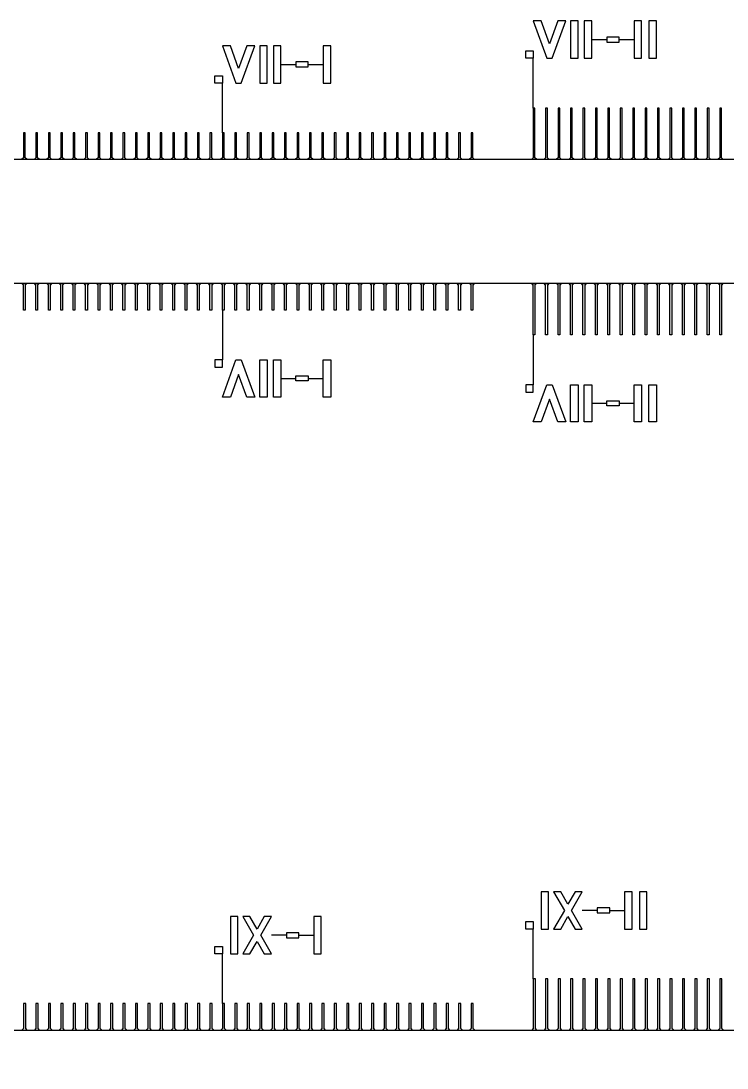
# Model space of a CAD drawing. Extents: x 135699 to 160699, y 112501 to 137501.
# Drawn here: x 148493.7 to 148777.6, y 124836 to 125256.9 of the extents above; entities that cross this region are included whole.
import ezdxf

# ---------------------------------------------------------------- set-up
doc = ezdxf.new("R2010")
doc.units = 13
for name, color, linetype in [('0.7', 50, 'Continuous'), ('0.9', 240, 'Continuous'), ('Main', 140, 'Continuous')]:
    doc.layers.add(name, color=color, linetype=linetype)
doc.layers.add('Write', color=7, linetype='Continuous', true_color=0x839eaa)

msp = doc.modelspace()

# ---------------------------------------------------------------- linework, layer by layer
for p, q in [((148723.23, 125249.41), (148729.23, 125249.41)), ((148734.23, 125249.41), (148740.23, 125249.41)), ((148699.68, 125221.91), (148699.68, 125241.91)), ((148598.23, 125239.41), (148604.23, 125239.41)), ((148609.23, 125239.41), (148615.23, 125239.41)), ((148574.68, 125211.91), (148574.68, 125231.91)), ((148574.68, 125140.71), (148574.68, 125120.71)), ((148699.68, 125130.71), (148699.68, 125110.71)), ((148598.23, 125113.21), (148604.23, 125113.21)), ((148609.23, 125113.21), (148615.23, 125113.21)), ((148723.23, 125103.21), (148729.23, 125103.21)), ((148734.23, 125103.21), (148740.23, 125103.21)), ((148725.42, 124899.41), (148719.42, 124899.41)), ((148730.42, 124899.41), (148736.42, 124899.41)), ((148699.68, 124871.91), (148699.68, 124891.91)), ((148600.42, 124889.41), (148594.42, 124889.41)), ((148605.42, 124889.41), (148611.42, 124889.41)), ((148574.68, 124861.91), (148574.68, 124881.91))]:
    msp.add_line(p, q)
at = {"layer": '0.7'}
for points in [[(148700.98, 125201.31), (148700.38, 125201.91), (148700.38, 125221.91), (148699.68, 125221.91), (148699.68, 125201.91), (148699.08, 125201.31)], [(148705.98, 125201.31), (148705.38, 125201.91), (148705.38, 125221.91), (148704.68, 125221.91), (148704.68, 125201.91), (148704.08, 125201.31)], [(148710.98, 125201.31), (148710.38, 125201.91), (148710.38, 125221.91), (148709.68, 125221.91), (148709.68, 125201.91), (148709.08, 125201.31)], [(148715.98, 125201.31), (148715.38, 125201.91), (148715.38, 125221.91), (148714.68, 125221.91), (148714.68, 125201.91), (148714.08, 125201.31)], [(148720.98, 125201.31), (148720.38, 125201.91), (148720.38, 125221.91), (148719.68, 125221.91), (148719.68, 125201.91), (148719.08, 125201.31)], [(148725.98, 125201.31), (148725.38, 125201.91), (148725.38, 125221.91), (148724.68, 125221.91), (148724.68, 125201.91), (148724.08, 125201.31)], [(148730.98, 125201.31), (148730.38, 125201.91), (148730.38, 125221.91), (148729.68, 125221.91), (148729.68, 125201.91), (148729.08, 125201.31)], [(148735.98, 125201.31), (148735.38, 125201.91), (148735.38, 125221.91), (148734.68, 125221.91), (148734.68, 125201.91), (148734.08, 125201.31)], [(148740.98, 125201.31), (148740.38, 125201.91), (148740.38, 125221.91), (148739.68, 125221.91), (148739.68, 125201.91), (148739.08, 125201.31)], [(148745.98, 125201.31), (148745.38, 125201.91), (148745.38, 125221.91), (148744.68, 125221.91), (148744.68, 125201.91), (148744.08, 125201.31)], [(148750.98, 125201.31), (148750.38, 125201.91), (148750.38, 125221.91), (148749.68, 125221.91), (148749.68, 125201.91), (148749.08, 125201.31)], [(148755.98, 125201.31), (148755.38, 125201.91), (148755.38, 125221.91), (148754.68, 125221.91), (148754.68, 125201.91), (148754.08, 125201.31)], [(148760.98, 125201.31), (148760.38, 125201.91), (148760.38, 125221.91), (148759.68, 125221.91), (148759.68, 125201.91), (148759.08, 125201.31)], [(148765.98, 125201.31), (148765.38, 125201.91), (148765.38, 125221.91), (148764.68, 125221.91), (148764.68, 125201.91), (148764.08, 125201.31)], [(148770.98, 125201.31), (148770.38, 125201.91), (148770.38, 125221.91), (148769.68, 125221.91), (148769.68, 125201.91), (148769.08, 125201.31)], [(148775.98, 125201.31), (148775.38, 125201.91), (148775.38, 125221.91), (148774.68, 125221.91), (148774.68, 125201.91), (148774.08, 125201.31)], [(148495.98, 125201.31), (148495.38, 125201.91), (148495.38, 125211.91), (148494.68, 125211.91), (148494.68, 125201.91), (148494.08, 125201.31)], [(148500.98, 125201.31), (148500.38, 125201.91), (148500.38, 125211.91), (148499.68, 125211.91), (148499.68, 125201.91), (148499.08, 125201.31)], [(148505.98, 125201.31), (148505.38, 125201.91), (148505.38, 125211.91), (148504.68, 125211.91), (148504.68, 125201.91), (148504.08, 125201.31)], [(148510.98, 125201.31), (148510.38, 125201.91), (148510.38, 125211.91), (148509.68, 125211.91), (148509.68, 125201.91), (148509.08, 125201.31)], [(148515.98, 125201.31), (148515.38, 125201.91), (148515.38, 125211.91), (148514.68, 125211.91), (148514.68, 125201.91), (148514.08, 125201.31)], [(148520.98, 125201.31), (148520.38, 125201.91), (148520.38, 125211.91), (148519.68, 125211.91), (148519.68, 125201.91), (148519.08, 125201.31)], [(148525.98, 125201.31), (148525.38, 125201.91), (148525.38, 125211.91), (148524.68, 125211.91), (148524.68, 125201.91), (148524.08, 125201.31)], [(148530.98, 125201.31), (148530.38, 125201.91), (148530.38, 125211.91), (148529.68, 125211.91), (148529.68, 125201.91), (148529.08, 125201.31)], [(148535.98, 125201.31), (148535.38, 125201.91), (148535.38, 125211.91), (148534.68, 125211.91), (148534.68, 125201.91), (148534.08, 125201.31)], [(148540.98, 125201.31), (148540.38, 125201.91), (148540.38, 125211.91), (148539.68, 125211.91), (148539.68, 125201.91), (148539.08, 125201.31)], [(148545.98, 125201.31), (148545.38, 125201.91), (148545.38, 125211.91), (148544.68, 125211.91), (148544.68, 125201.91), (148544.08, 125201.31)], [(148550.98, 125201.31), (148550.38, 125201.91), (148550.38, 125211.91), (148549.68, 125211.91), (148549.68, 125201.91), (148549.08, 125201.31)], [(148555.98, 125201.31), (148555.38, 125201.91), (148555.38, 125211.91), (148554.68, 125211.91), (148554.68, 125201.91), (148554.08, 125201.31)], [(148560.98, 125201.31), (148560.38, 125201.91), (148560.38, 125211.91), (148559.68, 125211.91), (148559.68, 125201.91), (148559.08, 125201.31)], [(148565.98, 125201.31), (148565.38, 125201.91), (148565.38, 125211.91), (148564.68, 125211.91), (148564.68, 125201.91), (148564.08, 125201.31)], [(148570.98, 125201.31), (148570.38, 125201.91), (148570.38, 125211.91), (148569.68, 125211.91), (148569.68, 125201.91), (148569.08, 125201.31)], [(148575.98, 125201.31), (148575.38, 125201.91), (148575.38, 125211.91), (148574.68, 125211.91), (148574.68, 125201.91), (148574.08, 125201.31)], [(148580.98, 125201.31), (148580.38, 125201.91), (148580.38, 125211.91), (148579.68, 125211.91), (148579.68, 125201.91), (148579.08, 125201.31)], [(148585.98, 125201.31), (148585.38, 125201.91), (148585.38, 125211.91), (148584.68, 125211.91), (148584.68, 125201.91), (148584.08, 125201.31)], [(148590.98, 125201.31), (148590.38, 125201.91), (148590.38, 125211.91), (148589.68, 125211.91), (148589.68, 125201.91), (148589.08, 125201.31)], [(148595.98, 125201.31), (148595.38, 125201.91), (148595.38, 125211.91), (148594.68, 125211.91), (148594.68, 125201.91), (148594.08, 125201.31)], [(148600.98, 125201.31), (148600.38, 125201.91), (148600.38, 125211.91), (148599.68, 125211.91), (148599.68, 125201.91), (148599.08, 125201.31)], [(148605.98, 125201.31), (148605.38, 125201.91), (148605.38, 125211.91), (148604.68, 125211.91), (148604.68, 125201.91), (148604.08, 125201.31)], [(148610.98, 125201.31), (148610.38, 125201.91), (148610.38, 125211.91), (148609.68, 125211.91), (148609.68, 125201.91), (148609.08, 125201.31)], [(148615.98, 125201.31), (148615.38, 125201.91), (148615.38, 125211.91), (148614.68, 125211.91), (148614.68, 125201.91), (148614.08, 125201.31)], [(148620.98, 125201.31), (148620.38, 125201.91), (148620.38, 125211.91), (148619.68, 125211.91), (148619.68, 125201.91), (148619.08, 125201.31)], [(148625.98, 125201.31), (148625.38, 125201.91), (148625.38, 125211.91), (148624.68, 125211.91), (148624.68, 125201.91), (148624.08, 125201.31)], [(148630.98, 125201.31), (148630.38, 125201.91), (148630.38, 125211.91), (148629.68, 125211.91), (148629.68, 125201.91), (148629.08, 125201.31)], [(148635.98, 125201.31), (148635.38, 125201.91), (148635.38, 125211.91), (148634.68, 125211.91), (148634.68, 125201.91), (148634.08, 125201.31)], [(148640.98, 125201.31), (148640.38, 125201.91), (148640.38, 125211.91), (148639.68, 125211.91), (148639.68, 125201.91), (148639.08, 125201.31)], [(148645.98, 125201.31), (148645.38, 125201.91), (148645.38, 125211.91), (148644.68, 125211.91), (148644.68, 125201.91), (148644.08, 125201.31)], [(148650.98, 125201.31), (148650.38, 125201.91), (148650.38, 125211.91), (148649.68, 125211.91), (148649.68, 125201.91), (148649.08, 125201.31)], [(148655.98, 125201.31), (148655.38, 125201.91), (148655.38, 125211.91), (148654.68, 125211.91), (148654.68, 125201.91), (148654.08, 125201.31)], [(148660.98, 125201.31), (148660.38, 125201.91), (148660.38, 125211.91), (148659.68, 125211.91), (148659.68, 125201.91), (148659.08, 125201.31)], [(148665.98, 125201.31), (148665.38, 125201.91), (148665.38, 125211.91), (148664.68, 125211.91), (148664.68, 125201.91), (148664.08, 125201.31)], [(148670.98, 125201.31), (148670.38, 125201.91), (148670.38, 125211.91), (148669.68, 125211.91), (148669.68, 125201.91), (148669.08, 125201.31)], [(148675.98, 125201.31), (148675.38, 125201.91), (148675.38, 125211.91), (148674.68, 125211.91), (148674.68, 125201.91), (148674.08, 125201.31)], [(148495.98, 125151.31), (148495.38, 125150.71), (148495.38, 125140.71), (148494.68, 125140.71), (148494.68, 125150.71), (148494.08, 125151.31)], [(148500.98, 125151.31), (148500.38, 125150.71), (148500.38, 125140.71), (148499.68, 125140.71), (148499.68, 125150.71), (148499.08, 125151.31)], [(148505.98, 125151.31), (148505.38, 125150.71), (148505.38, 125140.71), (148504.68, 125140.71), (148504.68, 125150.71), (148504.08, 125151.31)], [(148510.98, 125151.31), (148510.38, 125150.71), (148510.38, 125140.71), (148509.68, 125140.71), (148509.68, 125150.71), (148509.08, 125151.31)], [(148515.98, 125151.31), (148515.38, 125150.71), (148515.38, 125140.71), (148514.68, 125140.71), (148514.68, 125150.71), (148514.08, 125151.31)], [(148520.98, 125151.31), (148520.38, 125150.71), (148520.38, 125140.71), (148519.68, 125140.71), (148519.68, 125150.71), (148519.08, 125151.31)], [(148525.98, 125151.31), (148525.38, 125150.71), (148525.38, 125140.71), (148524.68, 125140.71), (148524.68, 125150.71), (148524.08, 125151.31)], [(148530.98, 125151.31), (148530.38, 125150.71), (148530.38, 125140.71), (148529.68, 125140.71), (148529.68, 125150.71), (148529.08, 125151.31)], [(148535.98, 125151.31), (148535.38, 125150.71), (148535.38, 125140.71), (148534.68, 125140.71), (148534.68, 125150.71), (148534.08, 125151.31)], [(148540.98, 125151.31), (148540.38, 125150.71), (148540.38, 125140.71), (148539.68, 125140.71), (148539.68, 125150.71), (148539.08, 125151.31)], [(148545.98, 125151.31), (148545.38, 125150.71), (148545.38, 125140.71), (148544.68, 125140.71), (148544.68, 125150.71), (148544.08, 125151.31)], [(148550.98, 125151.31), (148550.38, 125150.71), (148550.38, 125140.71), (148549.68, 125140.71), (148549.68, 125150.71), (148549.08, 125151.31)], [(148555.98, 125151.31), (148555.38, 125150.71), (148555.38, 125140.71), (148554.68, 125140.71), (148554.68, 125150.71), (148554.08, 125151.31)], [(148560.98, 125151.31), (148560.38, 125150.71), (148560.38, 125140.71), (148559.68, 125140.71), (148559.68, 125150.71), (148559.08, 125151.31)], [(148565.98, 125151.31), (148565.38, 125150.71), (148565.38, 125140.71), (148564.68, 125140.71), (148564.68, 125150.71), (148564.08, 125151.31)], [(148570.98, 125151.31), (148570.38, 125150.71), (148570.38, 125140.71), (148569.68, 125140.71), (148569.68, 125150.71), (148569.08, 125151.31)], [(148575.98, 125151.31), (148575.38, 125150.71), (148575.38, 125140.71), (148574.68, 125140.71), (148574.68, 125150.71), (148574.08, 125151.31)], [(148580.98, 125151.31), (148580.38, 125150.71), (148580.38, 125140.71), (148579.68, 125140.71), (148579.68, 125150.71), (148579.08, 125151.31)], [(148585.98, 125151.31), (148585.38, 125150.71), (148585.38, 125140.71), (148584.68, 125140.71), (148584.68, 125150.71), (148584.08, 125151.31)], [(148590.98, 125151.31), (148590.38, 125150.71), (148590.38, 125140.71), (148589.68, 125140.71), (148589.68, 125150.71), (148589.08, 125151.31)], [(148595.98, 125151.31), (148595.38, 125150.71), (148595.38, 125140.71), (148594.68, 125140.71), (148594.68, 125150.71), (148594.08, 125151.31)], [(148600.98, 125151.31), (148600.38, 125150.71), (148600.38, 125140.71), (148599.68, 125140.71), (148599.68, 125150.71), (148599.08, 125151.31)], [(148605.98, 125151.31), (148605.38, 125150.71), (148605.38, 125140.71), (148604.68, 125140.71), (148604.68, 125150.71), (148604.08, 125151.31)], [(148610.98, 125151.31), (148610.38, 125150.71), (148610.38, 125140.71), (148609.68, 125140.71), (148609.68, 125150.71), (148609.08, 125151.31)], [(148615.98, 125151.31), (148615.38, 125150.71), (148615.38, 125140.71), (148614.68, 125140.71), (148614.68, 125150.71), (148614.08, 125151.31)], [(148620.98, 125151.31), (148620.38, 125150.71), (148620.38, 125140.71), (148619.68, 125140.71), (148619.68, 125150.71), (148619.08, 125151.31)], [(148625.98, 125151.31), (148625.38, 125150.71), (148625.38, 125140.71), (148624.68, 125140.71), (148624.68, 125150.71), (148624.08, 125151.31)], [(148630.98, 125151.31), (148630.38, 125150.71), (148630.38, 125140.71), (148629.68, 125140.71), (148629.68, 125150.71), (148629.08, 125151.31)], [(148635.98, 125151.31), (148635.38, 125150.71), (148635.38, 125140.71), (148634.68, 125140.71), (148634.68, 125150.71), (148634.08, 125151.31)], [(148640.98, 125151.31), (148640.38, 125150.71), (148640.38, 125140.71), (148639.68, 125140.71), (148639.68, 125150.71), (148639.08, 125151.31)], [(148645.98, 125151.31), (148645.38, 125150.71), (148645.38, 125140.71), (148644.68, 125140.71), (148644.68, 125150.71), (148644.08, 125151.31)], [(148650.98, 125151.31), (148650.38, 125150.71), (148650.38, 125140.71), (148649.68, 125140.71), (148649.68, 125150.71), (148649.08, 125151.31)], [(148655.98, 125151.31), (148655.38, 125150.71), (148655.38, 125140.71), (148654.68, 125140.71), (148654.68, 125150.71), (148654.08, 125151.31)], [(148660.98, 125151.31), (148660.38, 125150.71), (148660.38, 125140.71), (148659.68, 125140.71), (148659.68, 125150.71), (148659.08, 125151.31)], [(148665.98, 125151.31), (148665.38, 125150.71), (148665.38, 125140.71), (148664.68, 125140.71), (148664.68, 125150.71), (148664.08, 125151.31)], [(148670.98, 125151.31), (148670.38, 125150.71), (148670.38, 125140.71), (148669.68, 125140.71), (148669.68, 125150.71), (148669.08, 125151.31)], [(148675.98, 125151.31), (148675.38, 125150.71), (148675.38, 125140.71), (148674.68, 125140.71), (148674.68, 125150.71), (148674.08, 125151.31)], [(148700.98, 125151.31), (148700.38, 125150.71), (148700.38, 125130.71), (148699.68, 125130.71), (148699.68, 125150.71), (148699.08, 125151.31)], [(148705.98, 125151.31), (148705.38, 125150.71), (148705.38, 125130.71), (148704.68, 125130.71), (148704.68, 125150.71), (148704.08, 125151.31)], [(148710.98, 125151.31), (148710.38, 125150.71), (148710.38, 125130.71), (148709.68, 125130.71), (148709.68, 125150.71), (148709.08, 125151.31)], [(148715.98, 125151.31), (148715.38, 125150.71), (148715.38, 125130.71), (148714.68, 125130.71), (148714.68, 125150.71), (148714.08, 125151.31)], [(148720.98, 125151.31), (148720.38, 125150.71), (148720.38, 125130.71), (148719.68, 125130.71), (148719.68, 125150.71), (148719.08, 125151.31)], [(148725.98, 125151.31), (148725.38, 125150.71), (148725.38, 125130.71), (148724.68, 125130.71), (148724.68, 125150.71), (148724.08, 125151.31)], [(148730.98, 125151.31), (148730.38, 125150.71), (148730.38, 125130.71), (148729.68, 125130.71), (148729.68, 125150.71), (148729.08, 125151.31)], [(148735.98, 125151.31), (148735.38, 125150.71), (148735.38, 125130.71), (148734.68, 125130.71), (148734.68, 125150.71), (148734.08, 125151.31)], [(148740.98, 125151.31), (148740.38, 125150.71), (148740.38, 125130.71), (148739.68, 125130.71), (148739.68, 125150.71), (148739.08, 125151.31)], [(148745.98, 125151.31), (148745.38, 125150.71), (148745.38, 125130.71), (148744.68, 125130.71), (148744.68, 125150.71), (148744.08, 125151.31)], [(148750.98, 125151.31), (148750.38, 125150.71), (148750.38, 125130.71), (148749.68, 125130.71), (148749.68, 125150.71), (148749.08, 125151.31)], [(148755.98, 125151.31), (148755.38, 125150.71), (148755.38, 125130.71), (148754.68, 125130.71), (148754.68, 125150.71), (148754.08, 125151.31)], [(148760.98, 125151.31), (148760.38, 125150.71), (148760.38, 125130.71), (148759.68, 125130.71), (148759.68, 125150.71), (148759.08, 125151.31)], [(148765.98, 125151.31), (148765.38, 125150.71), (148765.38, 125130.71), (148764.68, 125130.71), (148764.68, 125150.71), (148764.08, 125151.31)], [(148770.98, 125151.31), (148770.38, 125150.71), (148770.38, 125130.71), (148769.68, 125130.71), (148769.68, 125150.71), (148769.08, 125151.31)], [(148775.98, 125151.31), (148775.38, 125150.71), (148775.38, 125130.71), (148774.68, 125130.71), (148774.68, 125150.71), (148774.08, 125151.31)]]:
    msp.add_lwpolyline(points, close=True, dxfattribs=at)
at = {"layer": '0.9'}
for points in [[(148701.18, 124851.31), (148700.58, 124851.91), (148700.58, 124871.91), (148699.68, 124871.91), (148699.68, 124851.91), (148699.08, 124851.31)], [(148706.18, 124851.31), (148705.58, 124851.91), (148705.58, 124871.91), (148704.68, 124871.91), (148704.68, 124851.91), (148704.08, 124851.31)], [(148711.18, 124851.31), (148710.58, 124851.91), (148710.58, 124871.91), (148709.68, 124871.91), (148709.68, 124851.91), (148709.08, 124851.31)], [(148716.18, 124851.31), (148715.58, 124851.91), (148715.58, 124871.91), (148714.68, 124871.91), (148714.68, 124851.91), (148714.08, 124851.31)], [(148721.18, 124851.31), (148720.58, 124851.91), (148720.58, 124871.91), (148719.68, 124871.91), (148719.68, 124851.91), (148719.08, 124851.31)], [(148726.18, 124851.31), (148725.58, 124851.91), (148725.58, 124871.91), (148724.68, 124871.91), (148724.68, 124851.91), (148724.08, 124851.31)], [(148731.18, 124851.31), (148730.58, 124851.91), (148730.58, 124871.91), (148729.68, 124871.91), (148729.68, 124851.91), (148729.08, 124851.31)], [(148736.18, 124851.31), (148735.58, 124851.91), (148735.58, 124871.91), (148734.68, 124871.91), (148734.68, 124851.91), (148734.08, 124851.31)], [(148741.18, 124851.31), (148740.58, 124851.91), (148740.58, 124871.91), (148739.68, 124871.91), (148739.68, 124851.91), (148739.08, 124851.31)], [(148746.18, 124851.31), (148745.58, 124851.91), (148745.58, 124871.91), (148744.68, 124871.91), (148744.68, 124851.91), (148744.08, 124851.31)], [(148751.18, 124851.31), (148750.58, 124851.91), (148750.58, 124871.91), (148749.68, 124871.91), (148749.68, 124851.91), (148749.08, 124851.31)], [(148756.18, 124851.31), (148755.58, 124851.91), (148755.58, 124871.91), (148754.68, 124871.91), (148754.68, 124851.91), (148754.08, 124851.31)], [(148761.18, 124851.31), (148760.58, 124851.91), (148760.58, 124871.91), (148759.68, 124871.91), (148759.68, 124851.91), (148759.08, 124851.31)], [(148766.18, 124851.31), (148765.58, 124851.91), (148765.58, 124871.91), (148764.68, 124871.91), (148764.68, 124851.91), (148764.08, 124851.31)], [(148771.18, 124851.31), (148770.58, 124851.91), (148770.58, 124871.91), (148769.68, 124871.91), (148769.68, 124851.91), (148769.08, 124851.31)], [(148776.18, 124851.31), (148775.58, 124851.91), (148775.58, 124871.91), (148774.68, 124871.91), (148774.68, 124851.91), (148774.08, 124851.31)], [(148496.18, 124851.31), (148495.58, 124851.91), (148495.58, 124861.91), (148494.68, 124861.91), (148494.68, 124851.91), (148494.08, 124851.31)], [(148501.18, 124851.31), (148500.58, 124851.91), (148500.58, 124861.91), (148499.68, 124861.91), (148499.68, 124851.91), (148499.08, 124851.31)], [(148506.18, 124851.31), (148505.58, 124851.91), (148505.58, 124861.91), (148504.68, 124861.91), (148504.68, 124851.91), (148504.08, 124851.31)], [(148511.18, 124851.31), (148510.58, 124851.91), (148510.58, 124861.91), (148509.68, 124861.91), (148509.68, 124851.91), (148509.08, 124851.31)], [(148516.18, 124851.31), (148515.58, 124851.91), (148515.58, 124861.91), (148514.68, 124861.91), (148514.68, 124851.91), (148514.08, 124851.31)], [(148521.18, 124851.31), (148520.58, 124851.91), (148520.58, 124861.91), (148519.68, 124861.91), (148519.68, 124851.91), (148519.08, 124851.31)], [(148526.18, 124851.31), (148525.58, 124851.91), (148525.58, 124861.91), (148524.68, 124861.91), (148524.68, 124851.91), (148524.08, 124851.31)], [(148531.18, 124851.31), (148530.58, 124851.91), (148530.58, 124861.91), (148529.68, 124861.91), (148529.68, 124851.91), (148529.08, 124851.31)], [(148536.18, 124851.31), (148535.58, 124851.91), (148535.58, 124861.91), (148534.68, 124861.91), (148534.68, 124851.91), (148534.08, 124851.31)], [(148541.18, 124851.31), (148540.58, 124851.91), (148540.58, 124861.91), (148539.68, 124861.91), (148539.68, 124851.91), (148539.08, 124851.31)], [(148546.18, 124851.31), (148545.58, 124851.91), (148545.58, 124861.91), (148544.68, 124861.91), (148544.68, 124851.91), (148544.08, 124851.31)], [(148551.18, 124851.31), (148550.58, 124851.91), (148550.58, 124861.91), (148549.68, 124861.91), (148549.68, 124851.91), (148549.08, 124851.31)], [(148556.18, 124851.31), (148555.58, 124851.91), (148555.58, 124861.91), (148554.68, 124861.91), (148554.68, 124851.91), (148554.08, 124851.31)], [(148561.18, 124851.31), (148560.58, 124851.91), (148560.58, 124861.91), (148559.68, 124861.91), (148559.68, 124851.91), (148559.08, 124851.31)], [(148566.18, 124851.31), (148565.58, 124851.91), (148565.58, 124861.91), (148564.68, 124861.91), (148564.68, 124851.91), (148564.08, 124851.31)], [(148571.18, 124851.31), (148570.58, 124851.91), (148570.58, 124861.91), (148569.68, 124861.91), (148569.68, 124851.91), (148569.08, 124851.31)], [(148576.18, 124851.31), (148575.58, 124851.91), (148575.58, 124861.91), (148574.68, 124861.91), (148574.68, 124851.91), (148574.08, 124851.31)], [(148581.18, 124851.31), (148580.58, 124851.91), (148580.58, 124861.91), (148579.68, 124861.91), (148579.68, 124851.91), (148579.08, 124851.31)], [(148586.18, 124851.31), (148585.58, 124851.91), (148585.58, 124861.91), (148584.68, 124861.91), (148584.68, 124851.91), (148584.08, 124851.31)], [(148591.18, 124851.31), (148590.58, 124851.91), (148590.58, 124861.91), (148589.68, 124861.91), (148589.68, 124851.91), (148589.08, 124851.31)], [(148596.18, 124851.31), (148595.58, 124851.91), (148595.58, 124861.91), (148594.68, 124861.91), (148594.68, 124851.91), (148594.08, 124851.31)], [(148601.18, 124851.31), (148600.58, 124851.91), (148600.58, 124861.91), (148599.68, 124861.91), (148599.68, 124851.91), (148599.08, 124851.31)], [(148606.18, 124851.31), (148605.58, 124851.91), (148605.58, 124861.91), (148604.68, 124861.91), (148604.68, 124851.91), (148604.08, 124851.31)], [(148611.18, 124851.31), (148610.58, 124851.91), (148610.58, 124861.91), (148609.68, 124861.91), (148609.68, 124851.91), (148609.08, 124851.31)], [(148616.18, 124851.31), (148615.58, 124851.91), (148615.58, 124861.91), (148614.68, 124861.91), (148614.68, 124851.91), (148614.08, 124851.31)], [(148621.18, 124851.31), (148620.58, 124851.91), (148620.58, 124861.91), (148619.68, 124861.91), (148619.68, 124851.91), (148619.08, 124851.31)], [(148626.18, 124851.31), (148625.58, 124851.91), (148625.58, 124861.91), (148624.68, 124861.91), (148624.68, 124851.91), (148624.08, 124851.31)], [(148631.18, 124851.31), (148630.58, 124851.91), (148630.58, 124861.91), (148629.68, 124861.91), (148629.68, 124851.91), (148629.08, 124851.31)], [(148636.18, 124851.31), (148635.58, 124851.91), (148635.58, 124861.91), (148634.68, 124861.91), (148634.68, 124851.91), (148634.08, 124851.31)], [(148641.18, 124851.31), (148640.58, 124851.91), (148640.58, 124861.91), (148639.68, 124861.91), (148639.68, 124851.91), (148639.08, 124851.31)], [(148646.18, 124851.31), (148645.58, 124851.91), (148645.58, 124861.91), (148644.68, 124861.91), (148644.68, 124851.91), (148644.08, 124851.31)], [(148651.18, 124851.31), (148650.58, 124851.91), (148650.58, 124861.91), (148649.68, 124861.91), (148649.68, 124851.91), (148649.08, 124851.31)], [(148656.18, 124851.31), (148655.58, 124851.91), (148655.58, 124861.91), (148654.68, 124861.91), (148654.68, 124851.91), (148654.08, 124851.31)], [(148661.18, 124851.31), (148660.58, 124851.91), (148660.58, 124861.91), (148659.68, 124861.91), (148659.68, 124851.91), (148659.08, 124851.31)], [(148666.18, 124851.31), (148665.58, 124851.91), (148665.58, 124861.91), (148664.68, 124861.91), (148664.68, 124851.91), (148664.08, 124851.31)], [(148671.18, 124851.31), (148670.58, 124851.91), (148670.58, 124861.91), (148669.68, 124861.91), (148669.68, 124851.91), (148669.08, 124851.31)], [(148676.18, 124851.31), (148675.58, 124851.91), (148675.58, 124861.91), (148674.68, 124861.91), (148674.68, 124851.91), (148674.08, 124851.31)]]:
    msp.add_lwpolyline(points, close=True, dxfattribs=at)
at = {"layer": 'Main'}
for points in [[(150449.08, 125201.31, -0.414214), (150549.08, 125101.31), (150549.08, 124901.31, -0.414214), (150449.08, 124801.31), (145949.08, 124801.31, -0.414214), (145849.08, 124901.31), (145849.08, 125101.31, -0.414214), (145949.08, 125201.31)], [(150449.08, 125151.31), (145949.08, 125151.31, 0.414214), (145899.08, 125101.31), (145899.08, 124901.31, 0.414214), (145949.08, 124851.31), (150449.08, 124851.31, 0.414214), (150499.08, 124901.31), (150499.08, 125101.31, 0.414214)]]:
    msp.add_lwpolyline(points, format="xyb", close=True, dxfattribs=at)
at = {"layer": 'Write'}
for points in [[(148706.21, 125247.76), (148702.87, 125256.91), (148699.68, 125256.91), (148705.14, 125241.91), (148707.27, 125241.91), (148712.73, 125256.91), (148709.54, 125256.91)], [(148717.73, 125241.91), (148717.73, 125256.91), (148714.73, 125256.91), (148714.73, 125241.91)], [(148723.23, 125241.91), (148723.23, 125256.91), (148720.23, 125256.91), (148720.23, 125241.91)], [(148743.23, 125241.91), (148743.23, 125256.91), (148740.23, 125256.91), (148740.23, 125241.91)], [(148749.23, 125241.91), (148749.23, 125256.91), (148746.23, 125256.91), (148746.23, 125241.91)], [(148734.23, 125248.41), (148734.23, 125250.41), (148729.23, 125250.41), (148729.23, 125248.41)], [(148581.21, 125237.76), (148577.87, 125246.91), (148574.68, 125246.91), (148580.14, 125231.91), (148582.27, 125231.91), (148587.73, 125246.91), (148584.54, 125246.91)], [(148592.73, 125231.91), (148592.73, 125246.91), (148589.73, 125246.91), (148589.73, 125231.91)], [(148598.23, 125231.91), (148598.23, 125246.91), (148595.23, 125246.91), (148595.23, 125231.91)], [(148618.23, 125231.91), (148618.23, 125246.91), (148615.23, 125246.91), (148615.23, 125231.91)], [(148696.68, 125241.91), (148696.68, 125244.91), (148699.68, 125244.91), (148699.68, 125241.91)], [(148609.23, 125238.41), (148609.23, 125240.41), (148604.23, 125240.41), (148604.23, 125238.41)], [(148571.68, 125231.91), (148571.68, 125234.91), (148574.68, 125234.91), (148574.68, 125231.91)], [(148571.68, 125120.71), (148571.68, 125117.71), (148574.68, 125117.71), (148574.68, 125120.71)], [(148581.21, 125114.86), (148577.87, 125105.71), (148574.68, 125105.71), (148580.14, 125120.71), (148582.27, 125120.71), (148587.73, 125105.71), (148584.54, 125105.71)], [(148592.73, 125120.71), (148592.73, 125105.71), (148589.73, 125105.71), (148589.73, 125120.71)], [(148598.23, 125120.71), (148598.23, 125105.71), (148595.23, 125105.71), (148595.23, 125120.71)], [(148618.23, 125120.71), (148618.23, 125105.71), (148615.23, 125105.71), (148615.23, 125120.71)], [(148609.23, 125114.21), (148609.23, 125112.21), (148604.23, 125112.21), (148604.23, 125114.21)], [(148696.68, 125110.71), (148696.68, 125107.71), (148699.68, 125107.71), (148699.68, 125110.71)], [(148706.21, 125104.86), (148702.87, 125095.71), (148699.68, 125095.71), (148705.14, 125110.71), (148707.27, 125110.71), (148712.73, 125095.71), (148709.54, 125095.71)], [(148717.73, 125110.71), (148717.73, 125095.71), (148714.73, 125095.71), (148714.73, 125110.71)], [(148723.23, 125110.71), (148723.23, 125095.71), (148720.23, 125095.71), (148720.23, 125110.71)], [(148743.23, 125110.71), (148743.23, 125095.71), (148740.23, 125095.71), (148740.23, 125110.71)], [(148749.23, 125110.71), (148749.23, 125095.71), (148746.23, 125095.71), (148746.23, 125110.71)], [(148734.23, 125104.21), (148734.23, 125102.21), (148729.23, 125102.21), (148729.23, 125104.21)], [(148705.87, 124891.91), (148705.87, 124906.91), (148702.87, 124906.91), (148702.87, 124891.91)], [(148710.76, 124891.91), (148713.65, 124896.91), (148716.54, 124891.91), (148719.42, 124891.91), (148715.09, 124899.41), (148719.42, 124906.91), (148716.54, 124906.91), (148713.65, 124901.91), (148710.76, 124906.91), (148707.87, 124906.91), (148712.21, 124899.41), (148707.87, 124891.91)], [(148739.42, 124891.91), (148739.42, 124906.91), (148736.42, 124906.91), (148736.42, 124891.91)], [(148745.42, 124891.91), (148745.42, 124906.91), (148742.42, 124906.91), (148742.42, 124891.91)], [(148730.42, 124898.41), (148730.42, 124900.41), (148725.42, 124900.41), (148725.42, 124898.41)], [(148580.87, 124881.91), (148580.87, 124896.91), (148577.87, 124896.91), (148577.87, 124881.91)], [(148585.76, 124881.91), (148588.65, 124886.91), (148591.54, 124881.91), (148594.42, 124881.91), (148590.09, 124889.41), (148594.42, 124896.91), (148591.54, 124896.91), (148588.65, 124891.91), (148585.76, 124896.91), (148582.87, 124896.91), (148587.21, 124889.41), (148582.87, 124881.91)], [(148614.42, 124881.91), (148614.42, 124896.91), (148611.42, 124896.91), (148611.42, 124881.91)], [(148696.68, 124891.91), (148696.68, 124894.91), (148699.68, 124894.91), (148699.68, 124891.91)], [(148605.42, 124888.41), (148605.42, 124890.41), (148600.42, 124890.41), (148600.42, 124888.41)], [(148571.68, 124881.91), (148571.68, 124884.91), (148574.68, 124884.91), (148574.68, 124881.91)]]:
    msp.add_lwpolyline(points, close=True, dxfattribs=at)

doc.saveas('drawing.dxf')
